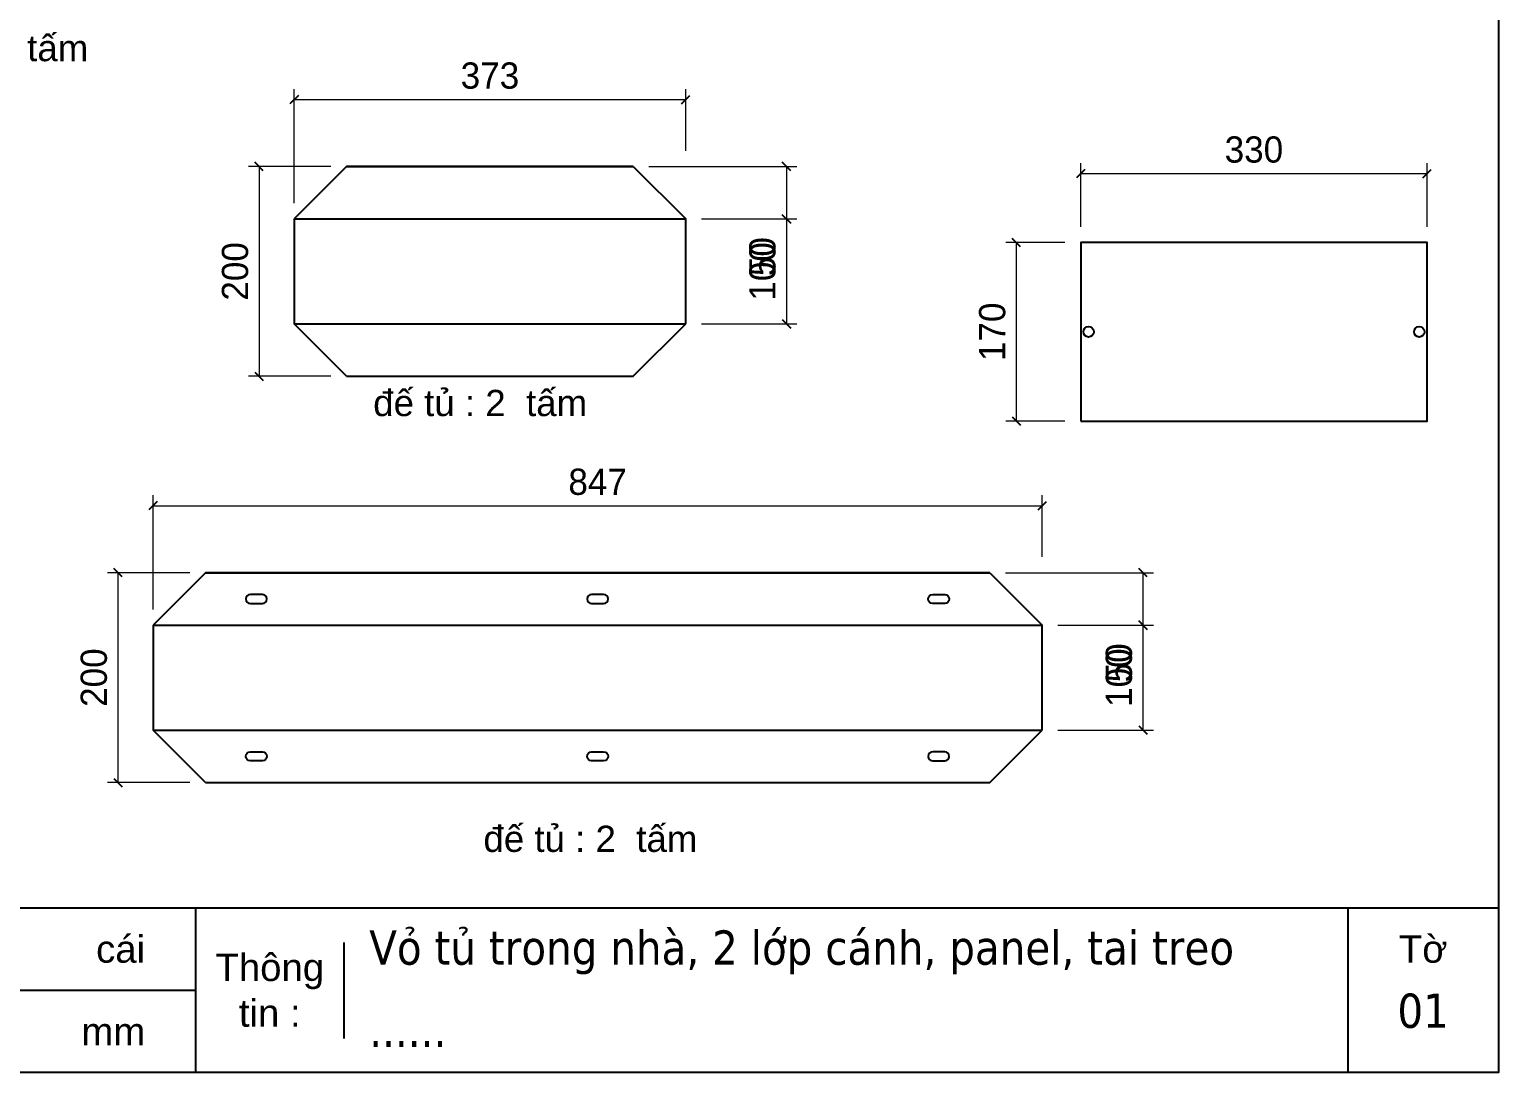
# Model space of a CAD drawing. Header units: millimetres. Extents: x 0 to 3881, y 0 to 2744.
# Drawn here: x 2482 to 3881, y 0 to 994 of the extents above; entities that cross this region are included whole.
import ezdxf
from ezdxf.enums import TextEntityAlignment as Align

# ---------------------------------------------------------------- set-up
doc = ezdxf.new("R2010")
doc.units = ezdxf.units.MM
doc.layers.add('DIM', color=253, linetype='Continuous')
doc.styles.add('Arial', font='arial.ttf')
doc.styles.add('Tahoma (Input Text)', font='tahoma.ttf')
doc.dimstyles.new('Dim-25', dxfattribs={"dimtxt": 25, "dimasz": 8, "dimexe": 10, "dimexo": 15, "dimgap": 10, "dimtad": 1, "dimdec": 0, "dimtxsty": 'Standard', "dimblk": 'OBLIQUE', "dimcen": 10, "dimclrd": 5, "dimclre": 5, "dimclrt": 3, "dimazin": 3, "dimtfac": 1, "dimtdec": 0, "dimtmove": 0, "dimatfit": 3, "dimldrblk": 'OBLIQUE', "dimlwd": 9, "dimlwe": 9})

# ---------------------------------------------------------------- blocks, each defined once
blk = doc.blocks.new('khungtenAsean2')
at = {"color": 7}
for p, q in [((2970, -1980), (0, -1980)), ((2020, -1980), (2020, -2100)), ((2860, -1980), (2860, -2100)), ((2128.3, -2005), (2128.3, -2075)), ((2020, -2040), (0, -2040))]:
    blk.add_line(p, q, dxfattribs=at)
blk.add_lwpolyline([(0, 0), (2970, 0), (2970, -2100), (0, -2100)], close=True, dxfattribs=at)
at = {"color": 2, "char_height": 20, "style": 'Arial'}
for s, insert, width, attachment_point in [('cái', (1947.6, -2010), 917.634, 4), ('Tờ', (2915, -2010), 110, 5), ('Thông\\Ptin :', (2074.2, -2040), 108.311, 5), ('mm', (1936.9, -2070), 917.634, 4)]:
    blk.add_mtext(s, dxfattribs=dict(at, insert=insert, width=width, attachment_point=attachment_point))
at = {"color": 1, "style": 'Tahoma (Input Text)', "flags": 8}
for tag, p in [('#01', (137.1, -2021.3)), ('#03', (506.6, -2019.3)), ('#05', (1106.6, -2021.3)), ('#07', (1834.7, -2021.3)), ('#09', (2146.7, -2021.3)), ('#02', (98.5, -2081.3)), ('#04', (486.1, -2081.3)), ('#06', (1065.3, -2081.3)), ('#08', (1817.4, -2081.3)), ('#10', (2146.7, -2081.3))]:
    blk.add_attdef(tag, p, '', height=25, dxfattribs=at)
blk.add_attdef('#11', text='', height=25, dxfattribs=at).set_placement((2915, -2067.3), align=Align.CENTER)
blk = doc.blocks.new('*D36')
at = {"color": 0, "linetype": 'ByBlock', "lineweight": -2}
for p, q in [((3487.1, 860.9), (3479.1, 852.9)), ((3809.1, 852.9), (3817.1, 860.9))]:
    blk.add_line(p, q, dxfattribs=at)
at = {"layer": 'Defpoints', "color": 0, "ltscale": 3, "transparency": 16777216}
for p in [(3813.1, 856.9), (3483.1, 791.1), (3813.1, 791.1)]:
    blk.add_point(p, dxfattribs=at)
at = {"layer": 'DIM', "color": 5, "lineweight": 9, "ltscale": 3, "transparency": 16777216}
for p, q in [((3483.1, 806.1), (3483.1, 866.9)), ((3483.1, 856.9), (3813.1, 856.9)), ((3813.1, 806.1), (3813.1, 866.9))]:
    blk.add_line(p, q, dxfattribs=at)
at = {"layer": 'DIM', "color": 3, "ltscale": 3, "transparency": 16777216, "insert": (3648.1, 879.7), "char_height": 25, "attachment_point": 5}
blk.add_mtext('330', dxfattribs=at)
blk = doc.blocks.new('_Oblique')
at = {"color": 0, "linetype": 'ByBlock', "lineweight": -2}
blk.add_line((-0.5, -0.5), (0.5, 0.5), dxfattribs=at)
blk = doc.blocks.new('*D37')
at = {"color": 0, "linetype": 'ByBlock', "lineweight": -2}
for p, q in [((3425.7, 787.1), (3417.7, 795.1)), ((3417.7, 625.1), (3425.7, 617.1))]:
    blk.add_line(p, q, dxfattribs=at)
at = {"layer": 'Defpoints', "color": 0, "ltscale": 3, "transparency": 16777216}
for p in [(3483.1, 791.1), (3421.7, 621.1), (3483.1, 621.1)]:
    blk.add_point(p, dxfattribs=at)
at = {"layer": 'DIM', "color": 5, "lineweight": 9, "ltscale": 3, "transparency": 16777216}
for p, q in [((3468.1, 791.1), (3411.7, 791.1)), ((3421.7, 791.1), (3421.7, 621.1)), ((3468.1, 621.1), (3411.7, 621.1))]:
    blk.add_line(p, q, dxfattribs=at)
at = {"layer": 'DIM', "color": 3, "ltscale": 3, "transparency": 16777216, "insert": (3398.9, 706.1), "char_height": 25, "attachment_point": 5, "rotation": 90}
blk.add_mtext('170', dxfattribs=at)
blk = doc.blocks.new('*D38')
at = {"color": 0, "linetype": 'ByBlock', "lineweight": -2}
for p, q in [((2603.4, 544.3), (2595.4, 536.3)), ((3442.4, 536.3), (3450.4, 544.3))]:
    blk.add_line(p, q, dxfattribs=at)
at = {"layer": 'Defpoints', "color": 0, "ltscale": 3, "transparency": 16777216}
for p in [(3446.4, 540.3), (3446.4, 476.5), (2599.4, 426.5)]:
    blk.add_point(p, dxfattribs=at)
at = {"layer": 'DIM', "color": 5, "lineweight": 9, "ltscale": 3, "transparency": 16777216}
for p, q in [((2599.4, 441.5), (2599.4, 550.3)), ((3446.4, 491.5), (3446.4, 550.3)), ((2599.4, 540.3), (3446.4, 540.3))]:
    blk.add_line(p, q, dxfattribs=at)
at = {"layer": 'DIM', "color": 3, "ltscale": 3, "transparency": 16777216, "insert": (3022.9, 563), "char_height": 25, "attachment_point": 5}
blk.add_mtext('847', dxfattribs=at)
blk = doc.blocks.new('*D39')
at = {"color": 0, "linetype": 'ByBlock', "lineweight": -2}
for p, q in [((2569.9, 472.5), (2561.9, 480.5)), ((2561.9, 280.5), (2569.9, 272.5))]:
    blk.add_line(p, q, dxfattribs=at)
at = {"layer": 'Defpoints', "color": 0, "ltscale": 3, "transparency": 16777216}
for p in [(2649.4, 476.5), (2565.9, 276.5), (2649.4, 276.5)]:
    blk.add_point(p, dxfattribs=at)
at = {"layer": 'DIM', "color": 5, "lineweight": 9, "ltscale": 3, "transparency": 16777216}
for p, q in [((2634.4, 476.5), (2555.9, 476.5)), ((2565.9, 476.5), (2565.9, 276.5)), ((2634.4, 276.5), (2555.9, 276.5))]:
    blk.add_line(p, q, dxfattribs=at)
at = {"layer": 'DIM', "color": 3, "ltscale": 3, "transparency": 16777216, "insert": (2543.1, 376.5), "char_height": 25, "attachment_point": 5, "rotation": 90}
blk.add_mtext('200', dxfattribs=at)
blk = doc.blocks.new('*D40')
at = {"color": 0, "linetype": 'ByBlock', "lineweight": -2}
for p, q in [((3546.3, 472.5), (3538.3, 480.5)), ((3538.3, 430.5), (3546.3, 422.5))]:
    blk.add_line(p, q, dxfattribs=at)
at = {"layer": 'Defpoints', "color": 0, "ltscale": 3, "transparency": 16777216}
for p in [(3396.4, 476.5), (3446.4, 426.5), (3542.3, 426.5)]:
    blk.add_point(p, dxfattribs=at)
at = {"layer": 'DIM', "color": 5, "lineweight": 9, "ltscale": 3, "transparency": 16777216}
for p, q in [((3411.4, 476.5), (3552.3, 476.5)), ((3542.3, 476.5), (3542.3, 426.5)), ((3461.4, 426.5), (3552.3, 426.5)), ((3542.3, 426.5), (3542.3, 362.8))]:
    blk.add_line(p, q, dxfattribs=at)
at = {"layer": 'DIM', "color": 3, "ltscale": 3, "transparency": 16777216, "insert": (3519.6, 390.6), "char_height": 25, "attachment_point": 5, "rotation": 90}
blk.add_mtext('50', dxfattribs=at)
blk = doc.blocks.new('*D41')
at = {"color": 0, "linetype": 'ByBlock', "lineweight": -2}
for p, q in [((3546.3, 422.5), (3538.3, 430.5)), ((3538.3, 330.5), (3546.3, 322.5))]:
    blk.add_line(p, q, dxfattribs=at)
at = {"layer": 'Defpoints', "color": 0, "ltscale": 3, "transparency": 16777216}
for p in [(3446.4, 426.5), (3446.4, 326.5), (3542.3, 326.5)]:
    blk.add_point(p, dxfattribs=at)
at = {"layer": 'DIM', "color": 5, "lineweight": 9, "ltscale": 3, "transparency": 16777216}
for p, q in [((3461.4, 426.5), (3552.3, 426.5)), ((3542.3, 426.5), (3542.3, 326.5)), ((3461.4, 326.5), (3552.3, 326.5))]:
    blk.add_line(p, q, dxfattribs=at)
at = {"layer": 'DIM', "color": 3, "ltscale": 3, "transparency": 16777216, "insert": (3519.6, 376.5), "char_height": 25, "attachment_point": 5, "rotation": 90}
blk.add_mtext('100', dxfattribs=at)
blk = doc.blocks.new('*D42')
at = {"color": 0, "linetype": 'ByBlock', "lineweight": -2}
for p, q in [((2737.8, 931.5), (2729.8, 923.5)), ((3102.8, 923.5), (3110.8, 931.5))]:
    blk.add_line(p, q, dxfattribs=at)
at = {"layer": 'Defpoints', "color": 0, "ltscale": 3, "transparency": 16777216}
for p in [(3106.8, 927.5), (3106.8, 863.7), (2733.8, 813.7)]:
    blk.add_point(p, dxfattribs=at)
at = {"layer": 'DIM', "color": 5, "lineweight": 9, "ltscale": 3, "transparency": 16777216}
for p, q in [((2733.8, 828.7), (2733.8, 937.5)), ((2733.8, 927.5), (3106.8, 927.5)), ((3106.8, 878.7), (3106.8, 937.5))]:
    blk.add_line(p, q, dxfattribs=at)
at = {"layer": 'DIM', "color": 3, "ltscale": 3, "transparency": 16777216, "insert": (2920.3, 950.2), "char_height": 25, "attachment_point": 5}
blk.add_mtext('373', dxfattribs=at)
blk = doc.blocks.new('*D43')
at = {"color": 0, "linetype": 'ByBlock', "lineweight": -2}
for p, q in [((2704.3, 859.7), (2696.3, 867.7)), ((2696.3, 667.7), (2704.3, 659.7))]:
    blk.add_line(p, q, dxfattribs=at)
at = {"layer": 'Defpoints', "color": 0, "ltscale": 3, "transparency": 16777216}
for p in [(2783.8, 863.7), (2700.3, 663.7), (2783.8, 663.7)]:
    blk.add_point(p, dxfattribs=at)
at = {"layer": 'DIM', "color": 5, "lineweight": 9, "ltscale": 3, "transparency": 16777216}
for p, q in [((2768.8, 863.7), (2690.3, 863.7)), ((2700.3, 863.7), (2700.3, 663.7)), ((2768.8, 663.7), (2690.3, 663.7))]:
    blk.add_line(p, q, dxfattribs=at)
at = {"layer": 'DIM', "color": 3, "ltscale": 3, "transparency": 16777216, "insert": (2677.6, 763.7), "char_height": 25, "attachment_point": 5, "rotation": 90}
blk.add_mtext('200', dxfattribs=at)
blk = doc.blocks.new('*D44')
at = {"color": 0, "linetype": 'ByBlock', "lineweight": -2}
for p, q in [((3206.8, 859.7), (3198.8, 867.7)), ((3198.8, 817.7), (3206.8, 809.7))]:
    blk.add_line(p, q, dxfattribs=at)
at = {"layer": 'Defpoints', "color": 0, "ltscale": 3, "transparency": 16777216}
for p in [(3056.8, 863.7), (3106.8, 813.7), (3202.8, 813.7)]:
    blk.add_point(p, dxfattribs=at)
at = {"layer": 'DIM', "color": 5, "lineweight": 9, "ltscale": 3, "transparency": 16777216}
for p, q in [((3071.8, 863.7), (3212.8, 863.7)), ((3202.8, 863.7), (3202.8, 813.7)), ((3121.8, 813.7), (3212.8, 813.7)), ((3202.8, 813.7), (3202.8, 750))]:
    blk.add_line(p, q, dxfattribs=at)
at = {"layer": 'DIM', "color": 3, "ltscale": 3, "transparency": 16777216, "insert": (3180, 777.8), "char_height": 25, "attachment_point": 5, "rotation": 90}
blk.add_mtext('50', dxfattribs=at)
blk = doc.blocks.new('*D45')
at = {"color": 0, "linetype": 'ByBlock', "lineweight": -2}
for p, q in [((3206.8, 809.7), (3198.8, 817.7)), ((3198.8, 717.7), (3206.8, 709.7))]:
    blk.add_line(p, q, dxfattribs=at)
at = {"layer": 'Defpoints', "color": 0, "ltscale": 3, "transparency": 16777216}
for p in [(3106.8, 813.7), (3106.8, 713.7), (3202.8, 713.7)]:
    blk.add_point(p, dxfattribs=at)
at = {"layer": 'DIM', "color": 5, "lineweight": 9, "ltscale": 3, "transparency": 16777216}
for p, q in [((3121.8, 813.7), (3212.8, 813.7)), ((3202.8, 813.7), (3202.8, 713.7)), ((3121.8, 713.7), (3212.8, 713.7))]:
    blk.add_line(p, q, dxfattribs=at)
at = {"layer": 'DIM', "color": 3, "ltscale": 3, "transparency": 16777216, "insert": (3180, 763.7), "char_height": 25, "attachment_point": 5, "rotation": 90}
blk.add_mtext('100', dxfattribs=at)

msp = doc.modelspace()

# ---------------------------------------------------------------- linework, layer by layer
at = {"color": 7, "ltscale": 3}
for p, q in [((2783.8, 863.7), (2733.8, 813.7)), ((2783.8, 863.7), (3056.8, 863.7)), ((3056.8, 863.7), (3106.8, 813.7)), ((2733.8, 813.7), (3106.8, 813.7)), ((2733.8, 713.7), (3106.8, 713.7)), ((2783.8, 663.7), (2733.8, 713.7)), ((3056.8, 663.7), (3106.8, 713.7)), ((2649.4, 476.5), (2599.4, 426.5)), ((2649.4, 476.5), (3396.4, 476.5)), ((3396.4, 476.5), (3446.4, 426.5)), ((2599.4, 426.5), (3446.4, 426.5)), ((2599.4, 326.5), (3446.4, 326.5)), ((2649.4, 276.5), (2599.4, 326.5)), ((3396.4, 276.5), (3446.4, 326.5))]:
    msp.add_line(p, q, dxfattribs=at)
for points in [[(3056.8, 863.7), (2783.8, 863.7)], [(2733.8, 813.7), (2733.8, 713.7)], [(3106.8, 713.7), (3106.8, 813.7)], [(2783.8, 663.7), (3056.8, 663.7)], [(3396.4, 476.5), (2649.4, 476.5)], [(2599.4, 426.5), (2599.4, 326.5)], [(3446.4, 326.5), (3446.4, 426.5)], [(2649.4, 276.5), (3396.4, 276.5)]]:
    msp.add_lwpolyline(points, dxfattribs=at)
msp.add_lwpolyline([(3483.1, 621.1), (3813.1, 621.1), (3813.1, 791.1), (3483.1, 791.1)], close=True, dxfattribs=at)
at = {"color": 2, "ltscale": 3}
for points in [[(2703.6, 455.7), (2692.1, 455.7, 1), (2692.1, 447.2), (2703.6, 447.2, 1)], [(3028.6, 455.7), (3017.1, 455.7, 1), (3017.1, 447.2), (3028.6, 447.2, 1)], [(3342.1, 455.7), (3353.6, 455.7, -1), (3353.6, 447.2), (3342.1, 447.2, -1)], [(2703.6, 297.2), (2692.1, 297.2, -1), (2692.1, 305.7), (2703.6, 305.7, -1)], [(3028.6, 297.2), (3017.1, 297.2, -1), (3017.1, 305.7), (3028.6, 305.7, -1)], [(3342.1, 297.2), (3353.6, 297.2, 1), (3353.6, 305.7), (3342.1, 305.7, 1)]]:
    msp.add_lwpolyline(points, format="xyb", close=True, dxfattribs=at)
for centre in [(3490.6, 706.1), (3805.6, 706.1)]:
    msp.add_circle(centre, 5, dxfattribs=at)

# ---------------------------------------------------------------- block references
at = {"color": 7}
ref = msp.add_blockref('khungtenAsean2', (0, 2744.3), dxfattribs=dict(at, xscale=1.306799999998474, yscale=1.306799999998474, zscale=1.306799999998474))
ref.add_attrib('#11', '01', dxfattribs={"color": 1, "height": 32.67, "style": 'Tahoma (Input Text)'}).set_placement((3809.3, 42.7), align=Align.CENTER)
ref.add_attrib('#09', 'Vỏ tủ trong nhà, 2 lớp cánh, panel, tai treo', (2805.3, 102.9), dxfattribs={"color": 1, "height": 32.67, "style": 'Tahoma (Input Text)'})
ref.add_attrib('#10', '......', (2805.3, 24.5), dxfattribs={"color": 1, "height": 32.67, "style": 'Tahoma (Input Text)'})

# ---------------------------------------------------------------- texts
at = {"color": 7, "char_height": 25, "width": 699.046, "attachment_point": 5}
for s, insert in [('{\\fArial|b0|i0|c0|p34;thành phải : 1 tấm}', (2397.9, 972.8)), ('{\\fArial|b0|i0|c0|p34;đế tủ : 2  tấm}', (2911, 638.1)), ('{\\fArial|b0|i0|c0|p34;đế tủ : 2  tấm}', (3016, 222.7))]:
    msp.add_mtext(s, dxfattribs=dict(at, insert=insert))

# ---------------------------------------------------------------- dimensions: what is measured, and where the dimension line sits
at = {"layer": 'DIM', "color": 7, "ltscale": 3}
for base, p1, p2, picture, middle in [((3106.8, 927.5), (2733.8, 813.7), (3106.8, 863.7), '*D42', (2920.3, 950.2)), ((3813.1, 856.9), (3483.1, 791.1), (3813.1, 791.1), '*D36', (3648.1, 879.7)), ((3446.4, 540.3), (2599.4, 426.5), (3446.4, 476.5), '*D38', (3022.9, 563))]:
    dim = msp.add_linear_dim(base=base, p1=p1, p2=p2, dimstyle='Dim-25', dxfattribs=at)
    dim.commit()
    dim.dimension.update_dxf_attribs({"geometry": picture, "text_midpoint": middle})
for base, p1, p2, picture, middle in [((2700.3, 663.7), (2783.8, 863.7), (2783.8, 663.7), '*D43', (2677.6, 763.7)), ((3202.8, 813.7), (3056.8, 863.7), (3106.8, 813.7), '*D44', (3180, 777.8)), ((3202.8, 713.7), (3106.8, 813.7), (3106.8, 713.7), '*D45', (3180, 763.7)), ((2565.9, 276.5), (2649.4, 476.5), (2649.4, 276.5), '*D39', (2543.1, 376.5)), ((3542.3, 426.5), (3396.4, 476.5), (3446.4, 426.5), '*D40', (3519.6, 390.6)), ((3542.3, 326.5), (3446.4, 426.5), (3446.4, 326.5), '*D41', (3519.6, 376.5))]:
    dim = msp.add_linear_dim(base=base, p1=p1, p2=p2, angle=90, dimstyle='Dim-25', dxfattribs=at)
    dim.commit()
    dim.dimension.update_dxf_attribs({"geometry": picture, "text_midpoint": middle})
dim = msp.add_linear_dim(base=(3421.7, 621.1), p1=(3483.1, 791.1), p2=(3483.1, 621.1), angle=90, dimstyle='Dim-25', dxfattribs=at)
dim.commit()
dim.dimension.update_dxf_attribs({"geometry": '*D37', "text_midpoint": (3421.7, 706.1), "dimtype": 160})

doc.saveas('drawing.dxf')
